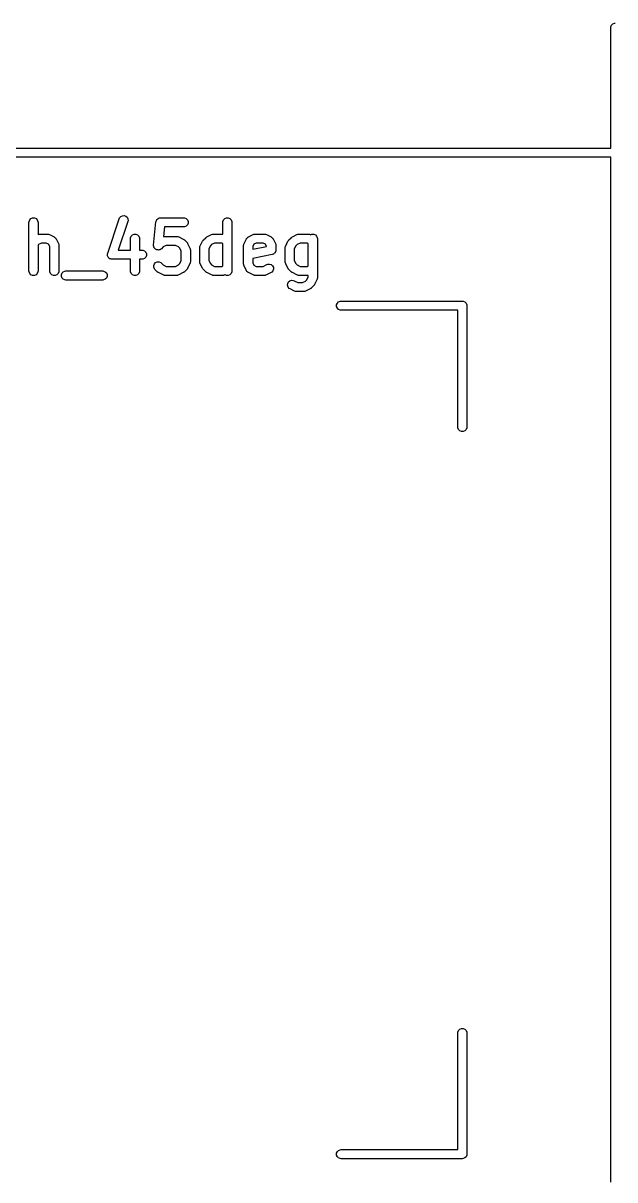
# Model space of a CAD drawing. Extents: x 13 to 301, y -107 to -13.
# Drawn here: x 191.12 to 200.89, y -36.91 to -17.83 of the extents above; entities that cross this region are included whole.
import ezdxf

# ---------------------------------------------------------------- set-up
doc = ezdxf.new("R2010")
doc.units = 0
doc.layers.add('BLACK', color=7, linetype='CONTINUOUS')

msp = doc.modelspace()

# ---------------------------------------------------------------- linework, layer by layer
at = {"layer": 'BLACK', "linetype": 'CONTINUOUS'}
for p, q in [((200.821182, -17.901503), (200.822623, -17.886871)), ((200.821182, -19.890253), (200.821182, -17.901503)), ((200.822623, -17.886871), (200.833822, -17.859835)), ((200.833822, -17.859835), (200.854514, -17.839143)), ((200.854514, -17.839143), (200.88155, -17.827944)), ((200.88155, -17.827944), (200.896182, -17.826503)), ((181.846186, -19.890253), (200.821182, -19.890253)), ((200.821182, -20.040253), (181.921186, -20.040253)), ((200.821182, -36.951503), (200.821182, -20.040253)), ((191.219995, -21.115048), (191.221436, -21.100416)), ((191.219995, -21.915048), (191.219995, -21.115048)), ((191.221436, -21.100416), (191.232635, -21.07338)), ((191.232635, -21.07338), (191.253327, -21.052688)), ((191.253327, -21.052688), (191.280363, -21.041489)), ((191.280363, -21.041489), (191.309627, -21.041489)), ((191.309627, -21.041489), (191.336663, -21.052688)), ((191.336663, -21.052688), (191.357355, -21.07338)), ((191.357355, -21.07338), (191.368554, -21.100416)), ((191.368554, -21.100416), (191.369995, -21.115048)), ((191.369995, -21.115048), (191.369995, -21.317504)), ((192.519082, -21.624664), (192.709559, -21.053236)), ((192.851861, -21.10067), (192.69429, -21.573381)), ((192.709559, -21.053236), (192.715553, -21.039811)), ((192.715553, -21.039811), (192.734727, -21.017704)), ((192.734727, -21.017704), (192.7609, -21.004617)), ((192.7609, -21.004617), (192.79009, -21.002542)), ((192.79009, -21.002542), (192.817853, -21.011796)), ((192.817853, -21.011796), (192.83996, -21.03097)), ((192.83996, -21.03097), (192.853046, -21.057144)), ((192.855121, -21.086334), (192.851861, -21.10067)), ((192.853046, -21.057144), (192.855121, -21.086334)), ((193.27751, -21.488537), (193.315606, -21.107585)), ((193.315606, -21.107585), (193.316675, -21.102252)), ((193.316675, -21.100416), (193.317388, -21.098693)), ((193.316675, -21.102252), (193.316675, -21.100416)), ((193.317388, -21.098693), (193.318496, -21.093169)), ((193.318496, -21.093169), (193.323678, -21.083509)), ((193.323678, -21.083509), (193.327874, -21.07338)), ((193.327874, -21.07338), (193.330545, -21.070708)), ((193.330545, -21.070708), (193.33233, -21.067382)), ((193.33233, -21.067382), (193.340812, -21.060441)), ((193.340812, -21.060441), (193.348566, -21.052688)), ((193.348566, -21.052688), (193.352054, -21.051242)), ((193.352054, -21.051242), (193.354978, -21.048851)), ((193.354978, -21.048851), (193.365475, -21.045683)), ((193.365475, -21.045683), (193.375602, -21.041489)), ((193.375602, -21.041489), (193.381207, -21.040936)), ((193.381207, -21.040936), (193.382994, -21.040398)), ((193.382994, -21.040398), (193.384822, -21.04058)), ((193.384822, -21.04058), (193.390234, -21.040048)), ((193.390234, -21.040048), (193.771186, -21.040048)), ((193.771186, -21.040048), (193.785818, -21.041489)), ((193.785818, -21.041489), (193.812854, -21.052688)), ((193.812854, -21.177408), (193.785818, -21.188607)), ((193.812854, -21.052688), (193.833546, -21.07338)), ((193.833546, -21.156716), (193.812854, -21.177408)), ((193.833546, -21.07338), (193.844745, -21.100416)), ((193.844745, -21.12968), (193.833546, -21.156716)), ((193.844745, -21.100416), (193.844745, -21.12968)), ((194.419996, -21.115048), (194.421437, -21.100416)), ((194.419996, -21.306831), (194.419996, -21.115048)), ((194.421437, -21.100416), (194.432636, -21.07338)), ((194.432636, -21.07338), (194.453328, -21.052688)), ((194.453328, -21.052688), (194.480364, -21.041489)), ((194.480364, -21.041489), (194.509628, -21.041489)), ((194.509628, -21.041489), (194.536664, -21.052688)), ((194.536664, -21.052688), (194.557356, -21.07338)), ((194.557356, -21.07338), (194.568555, -21.100416)), ((194.568555, -21.100416), (194.569996, -21.115048)), ((194.569996, -21.115048), (194.569996, -21.915048)), ((191.369995, -21.317504), (191.375738, -21.314633)), ((191.375738, -21.314633), (191.38947, -21.309378)), ((191.38947, -21.309378), (191.392156, -21.309187)), ((191.392156, -21.309187), (191.394648, -21.308155)), ((191.394648, -21.308155), (191.40928, -21.306714)), ((191.40928, -21.306714), (191.523566, -21.306714)), ((191.523566, -21.306714), (191.538198, -21.308155)), ((191.538198, -21.308155), (191.540686, -21.309185)), ((191.540686, -21.309185), (191.543376, -21.309377)), ((191.543376, -21.309377), (191.557107, -21.314632)), ((191.557107, -21.314632), (191.633298, -21.352728)), ((191.633298, -21.352728), (191.635744, -21.354268)), ((191.635744, -21.354268), (191.636899, -21.354653)), ((191.636899, -21.354653), (191.638337, -21.3559)), ((191.638337, -21.3559), (191.645741, -21.360561)), ((191.645741, -21.360561), (191.6519, -21.367662)), ((191.6519, -21.367662), (191.659007, -21.373826)), ((191.659007, -21.373826), (191.663668, -21.381231)), ((192.896186, -21.381714), (192.897627, -21.367082)), ((192.897627, -21.367082), (192.908826, -21.340046)), ((192.908826, -21.340046), (192.929518, -21.319354)), ((192.929518, -21.319354), (192.956554, -21.308155)), ((192.956554, -21.308155), (192.985818, -21.308155)), ((192.985818, -21.308155), (193.012854, -21.319354)), ((193.012854, -21.319354), (193.033546, -21.340046)), ((193.033546, -21.340046), (193.044745, -21.367082)), ((193.044745, -21.367082), (193.046186, -21.381714)), ((193.458108, -21.190048), (193.442196, -21.349163)), ((193.442196, -21.349163), (193.446615, -21.347473)), ((193.446615, -21.347473), (193.449302, -21.347282)), ((193.449302, -21.347282), (193.451792, -21.346251)), ((193.451792, -21.346251), (193.466424, -21.34481)), ((193.771186, -21.190048), (193.458108, -21.190048)), ((193.466424, -21.34481), (193.6569, -21.34481)), ((193.6569, -21.34481), (193.671532, -21.346251)), ((193.671532, -21.346251), (193.674021, -21.347282)), ((193.674021, -21.347282), (193.676709, -21.347473)), ((193.676709, -21.347473), (193.690441, -21.352728)), ((193.690441, -21.352728), (193.766632, -21.390823)), ((193.785818, -21.188607), (193.771186, -21.190048)), ((194.099106, -21.404872), (194.137201, -21.366777)), ((194.137201, -21.366777), (194.142953, -21.362056)), ((194.142953, -21.362056), (194.14425, -21.360561)), ((194.14425, -21.360561), (194.146505, -21.359141)), ((194.146505, -21.359141), (194.148566, -21.35745)), ((194.148566, -21.35745), (194.150394, -21.356692)), ((194.150394, -21.356692), (194.156692, -21.352728)), ((194.156692, -21.352728), (194.232882, -21.314633)), ((194.232882, -21.314633), (194.246614, -21.309378)), ((194.246614, -21.309378), (194.2493, -21.309187)), ((194.2493, -21.309187), (194.251792, -21.308155)), ((194.251792, -21.308155), (194.266424, -21.306714)), ((194.266424, -21.306714), (194.418805, -21.306714)), ((194.418805, -21.306714), (194.419996, -21.306831)), ((194.812039, -21.381229), (194.8167, -21.373826)), ((194.8167, -21.373826), (194.823803, -21.367665)), ((194.823803, -21.367665), (194.829965, -21.360561)), ((194.829965, -21.360561), (194.83737, -21.355898)), ((194.83737, -21.355898), (194.838807, -21.354653)), ((194.838807, -21.354653), (194.839959, -21.354268)), ((194.839959, -21.354268), (194.842407, -21.352728)), ((194.842407, -21.352728), (194.918597, -21.314633)), ((194.918597, -21.314633), (194.932329, -21.309378)), ((194.932329, -21.309378), (194.935015, -21.309187)), ((194.935015, -21.309187), (194.937507, -21.308155)), ((194.937507, -21.308155), (194.952139, -21.306714)), ((194.952139, -21.306714), (195.10452, -21.306714)), ((195.10452, -21.306714), (195.119152, -21.308155)), ((195.119152, -21.308155), (195.12164, -21.309185)), ((195.12164, -21.309185), (195.12433, -21.309377)), ((195.12433, -21.309377), (195.138061, -21.314632)), ((195.138061, -21.314632), (195.214252, -21.352728)), ((195.214252, -21.352728), (195.216698, -21.354268)), ((195.216698, -21.354268), (195.217853, -21.354653)), ((195.217853, -21.354653), (195.219291, -21.3559)), ((195.219291, -21.3559), (195.226695, -21.360561)), ((195.226695, -21.360561), (195.232854, -21.367662)), ((195.232854, -21.367662), (195.239961, -21.373826)), ((195.239961, -21.373826), (195.244622, -21.381231)), ((195.50863, -21.404872), (195.546725, -21.366777)), ((195.546725, -21.366777), (195.552477, -21.362056)), ((195.552477, -21.362056), (195.553774, -21.360561)), ((195.553774, -21.360561), (195.556029, -21.359141)), ((195.556029, -21.359141), (195.55809, -21.35745)), ((195.55809, -21.35745), (195.559918, -21.356692)), ((195.559918, -21.356692), (195.566216, -21.352728)), ((195.566216, -21.352728), (195.642406, -21.314633)), ((195.642406, -21.314633), (195.656138, -21.309378)), ((195.656138, -21.309378), (195.658824, -21.309187)), ((195.658824, -21.309187), (195.661316, -21.308155)), ((195.661316, -21.308155), (195.675948, -21.306714)), ((195.675948, -21.306714), (195.828329, -21.306714)), ((195.828329, -21.306714), (195.842961, -21.308155)), ((195.842961, -21.308155), (195.845449, -21.309185)), ((195.845449, -21.309185), (195.848139, -21.309377)), ((195.848139, -21.309377), (195.86187, -21.314632)), ((195.86187, -21.314632), (195.867479, -21.317436)), ((195.867479, -21.317436), (195.889888, -21.308155)), ((195.889888, -21.308155), (195.919152, -21.308155)), ((195.919152, -21.308155), (195.946188, -21.319354)), ((195.946188, -21.319354), (195.96688, -21.340046)), ((195.96688, -21.340046), (195.978079, -21.367082)), ((195.978079, -21.367082), (195.97952, -21.381714)), ((191.377516, -21.481449), (191.369995, -21.488971)), ((191.369995, -21.488971), (191.369995, -21.915048)), ((191.426986, -21.456714), (191.377516, -21.481449)), ((191.505861, -21.456714), (191.426986, -21.456714)), ((191.543855, -21.475711), (191.505861, -21.456714)), ((191.562852, -21.513705), (191.543855, -21.475711)), ((191.562852, -21.915048), (191.562852, -21.513705)), ((191.663668, -21.381231), (191.664914, -21.382668)), ((191.664914, -21.382668), (191.665298, -21.383821)), ((191.665298, -21.383821), (191.666839, -21.386269)), ((191.666839, -21.386269), (191.704934, -21.462459)), ((191.704934, -21.462459), (191.710189, -21.476191)), ((191.710189, -21.476191), (191.710379, -21.478878)), ((191.710379, -21.478878), (191.711411, -21.481368)), ((191.711411, -21.481368), (191.712852, -21.496)), ((191.712852, -21.496), (191.712852, -21.915048)), ((192.896186, -21.573381), (192.896186, -21.381714)), ((193.046186, -21.381714), (193.046186, -21.573381)), ((193.277488, -21.50324), (193.27751, -21.488537)), ((193.278579, -21.506855), (193.277488, -21.50324)), ((193.278579, -21.51063), (193.278579, -21.506855)), ((193.282772, -21.520756), (193.278579, -21.51063)), ((193.285941, -21.531256), (193.282772, -21.520756)), ((193.288332, -21.534178), (193.285941, -21.531256)), ((193.289777, -21.537667), (193.288332, -21.534178)), ((193.297531, -21.545421), (193.289777, -21.537667)), ((193.304472, -21.553904), (193.297531, -21.545421)), ((193.307798, -21.555688), (193.304472, -21.553904)), ((193.31047, -21.55836), (193.307798, -21.555688)), ((193.320599, -21.562555), (193.31047, -21.55836)), ((193.330259, -21.567738), (193.320599, -21.562555)), ((193.334017, -21.568113), (193.330259, -21.567738)), ((193.337506, -21.569559), (193.334017, -21.568113)), ((193.376894, -21.565365), (193.366768, -21.569559)), ((193.387394, -21.562197), (193.376894, -21.565365)), ((193.390316, -21.559805), (193.387394, -21.562197)), ((193.393805, -21.558361), (193.390316, -21.559805)), ((193.40517, -21.549034), (193.393805, -21.558361)), ((193.43466, -21.519544), (193.40517, -21.549034)), ((193.484129, -21.49481), (193.43466, -21.519544)), ((193.639195, -21.49481), (193.484129, -21.49481)), ((193.688664, -21.519544), (193.639195, -21.49481)), ((193.709546, -21.540426), (193.688664, -21.519544)), ((193.734281, -21.589895), (193.709546, -21.540426)), ((193.766632, -21.390823), (193.772931, -21.394787)), ((193.772931, -21.394787), (193.774759, -21.395545)), ((193.774759, -21.395545), (193.776815, -21.397233)), ((193.776815, -21.397233), (193.779075, -21.398655)), ((193.779075, -21.398655), (193.780374, -21.400153)), ((193.780374, -21.400153), (193.786124, -21.404872)), ((193.786124, -21.404872), (193.824219, -21.442967)), ((193.824219, -21.442967), (193.828937, -21.448716)), ((193.828937, -21.448716), (193.830436, -21.450016)), ((193.830436, -21.450016), (193.831857, -21.452275)), ((193.831857, -21.452275), (193.833546, -21.454332)), ((193.833546, -21.454332), (193.834303, -21.456159)), ((193.834303, -21.456159), (193.838268, -21.462459)), ((193.838268, -21.462459), (193.876363, -21.53865)), ((193.876363, -21.53865), (193.881618, -21.552382)), ((193.881618, -21.552382), (193.881808, -21.555069)), ((193.881808, -21.555069), (193.88284, -21.557559)), ((193.88284, -21.557559), (193.884281, -21.572191)), ((194.039043, -21.534095), (194.040484, -21.519463)), ((194.039043, -21.762667), (194.039043, -21.534095)), ((194.040484, -21.519463), (194.041514, -21.516974)), ((194.041514, -21.516974), (194.041706, -21.514285)), ((194.041706, -21.514285), (194.046961, -21.500553)), ((194.046961, -21.500553), (194.085057, -21.424364)), ((194.085057, -21.424364), (194.08902, -21.418067)), ((194.08902, -21.418067), (194.089779, -21.416237)), ((194.089779, -21.416237), (194.09147, -21.414175)), ((194.09147, -21.414175), (194.09289, -21.411921)), ((194.09289, -21.411921), (194.094385, -21.410624)), ((194.094385, -21.410624), (194.099106, -21.404872)), ((194.213777, -21.502333), (194.189043, -21.551801)), ((194.189043, -21.551801), (194.189043, -21.744961)), ((194.23466, -21.481449), (194.213777, -21.502333)), ((194.28413, -21.456714), (194.23466, -21.481449)), ((194.4011, -21.456714), (194.28413, -21.456714)), ((194.419996, -21.466162), (194.4011, -21.456714)), ((194.419996, -21.8306), (194.419996, -21.466162)), ((194.762853, -21.496), (194.764294, -21.481368)), ((194.762853, -21.800762), (194.762853, -21.496)), ((194.764294, -21.481368), (194.765324, -21.478879)), ((194.765324, -21.478879), (194.765516, -21.47619)), ((194.765516, -21.47619), (194.770771, -21.462458)), ((194.770771, -21.462458), (194.808867, -21.386269)), ((194.808867, -21.386269), (194.810405, -21.383824)), ((194.810405, -21.383824), (194.810791, -21.382669)), ((194.810791, -21.382669), (194.812039, -21.381229)), ((194.931849, -21.475712), (194.912853, -21.513706)), ((194.912853, -21.556895), (195.142442, -21.510977)), ((194.912853, -21.513706), (194.912853, -21.556895)), ((194.969845, -21.456714), (194.931849, -21.475712)), ((195.086815, -21.456714), (194.969845, -21.456714)), ((195.124809, -21.475711), (195.086815, -21.456714)), ((195.142442, -21.510977), (195.124809, -21.475711)), ((195.244622, -21.381231), (195.245868, -21.382668)), ((195.245868, -21.382668), (195.246252, -21.383821)), ((195.246252, -21.383821), (195.247793, -21.386269)), ((195.247793, -21.386269), (195.285888, -21.462459)), ((195.285888, -21.462459), (195.291143, -21.476191)), ((195.291143, -21.476191), (195.291333, -21.478878)), ((195.291333, -21.478878), (195.292365, -21.481368)), ((195.292365, -21.481368), (195.293806, -21.496)), ((195.293806, -21.496), (195.293806, -21.572191)), ((195.448567, -21.534095), (195.450008, -21.519463)), ((195.448567, -21.762667), (195.448567, -21.534095)), ((195.450008, -21.519463), (195.451038, -21.516974)), ((195.451038, -21.516974), (195.45123, -21.514285)), ((195.45123, -21.514285), (195.456485, -21.500553)), ((195.456485, -21.500553), (195.494581, -21.424364)), ((195.494581, -21.424364), (195.498544, -21.418067)), ((195.498544, -21.418067), (195.499303, -21.416237)), ((195.499303, -21.416237), (195.500994, -21.414175)), ((195.500994, -21.414175), (195.502414, -21.411921)), ((195.502414, -21.411921), (195.503909, -21.410624)), ((195.503909, -21.410624), (195.50863, -21.404872)), ((195.623301, -21.502333), (195.598567, -21.551801)), ((195.598567, -21.551801), (195.598567, -21.744961)), ((195.644184, -21.481449), (195.623301, -21.502333)), ((195.693654, -21.456714), (195.644184, -21.481449)), ((195.810624, -21.456714), (195.693654, -21.456714)), ((195.82952, -21.466162), (195.810624, -21.456714)), ((195.82952, -21.8306), (195.82952, -21.466162)), ((195.97952, -21.381714), (195.97952, -22.029333)), ((192.515822, -21.639001), (192.516674, -21.635254)), ((192.516674, -21.650992), (192.515822, -21.639001)), ((192.516674, -21.633749), (192.517432, -21.631917)), ((192.516674, -21.635254), (192.516674, -21.633749)), ((192.516674, -21.663013), (192.516674, -21.650992)), ((192.517704, -21.665501), (192.516674, -21.663013)), ((192.517432, -21.631917), (192.519082, -21.624664)), ((192.517896, -21.668191), (192.517704, -21.665501)), ((192.523274, -21.678947), (192.517896, -21.668191)), ((192.527873, -21.690049), (192.523274, -21.678947)), ((192.529777, -21.691953), (192.527873, -21.690049)), ((192.530983, -21.694364), (192.529777, -21.691953)), ((192.540065, -21.702241), (192.530983, -21.694364)), ((192.548565, -21.710741), (192.540065, -21.702241)), ((192.551053, -21.711771), (192.548565, -21.710741)), ((192.55309, -21.713538), (192.551053, -21.711771)), ((192.564493, -21.717339), (192.55309, -21.713538)), ((192.575601, -21.72194), (192.564493, -21.717339)), ((192.579427, -21.722316), (192.575601, -21.72194)), ((192.580853, -21.722792), (192.579427, -21.722316)), ((192.582827, -21.722651), (192.580853, -21.722792)), ((192.590233, -21.723381), (192.582827, -21.722651)), ((192.896186, -21.723381), (192.590233, -21.723381)), ((192.69429, -21.573381), (192.896186, -21.573381)), ((192.896186, -21.915048), (192.896186, -21.723381)), ((193.046186, -21.573381), (193.085472, -21.573381)), ((193.085472, -21.723381), (193.046186, -21.723381)), ((193.046186, -21.723381), (193.046186, -21.915048)), ((193.085472, -21.573381), (193.100104, -21.574822)), ((193.100104, -21.72194), (193.085472, -21.723381)), ((193.100104, -21.574822), (193.12714, -21.586021)), ((193.12714, -21.710741), (193.100104, -21.72194)), ((193.12714, -21.586021), (193.147832, -21.606713)), ((193.147832, -21.690049), (193.12714, -21.710741)), ((193.147832, -21.606713), (193.159031, -21.633749)), ((193.159031, -21.663013), (193.147832, -21.690049)), ((193.159031, -21.633749), (193.159031, -21.663013)), ((193.348468, -21.569559), (193.337506, -21.569559)), ((193.359378, -21.57065), (193.348468, -21.569559)), ((193.362994, -21.569559), (193.359378, -21.57065)), ((193.366768, -21.569559), (193.362994, -21.569559)), ((193.709546, -21.79443), (193.734281, -21.744962)), ((193.734281, -21.744962), (193.734281, -21.589895)), ((193.884281, -21.572191), (193.884281, -21.762667)), ((194.189043, -21.744961), (194.213777, -21.794429)), ((195.233514, -21.645735), (194.912853, -21.709866)), ((194.912853, -21.709866), (194.912853, -21.783056)), ((195.24758, -21.641452), (195.233514, -21.645735)), ((195.253685, -21.637363), (195.24758, -21.641452)), ((195.260474, -21.634551), (195.253685, -21.637363)), ((195.265726, -21.629298), (195.260474, -21.634551)), ((195.271894, -21.625168), (195.265726, -21.629298)), ((195.275968, -21.619056), (195.271894, -21.625168)), ((195.281166, -21.613859), (195.275968, -21.619056)), ((195.284007, -21.606998), (195.281166, -21.613859)), ((195.288127, -21.60082), (195.284007, -21.606998)), ((195.289553, -21.593611), (195.288127, -21.60082)), ((195.292365, -21.586823), (195.289553, -21.593611)), ((195.293806, -21.572191), (195.292365, -21.586823)), ((195.598567, -21.744961), (195.623301, -21.794429)), ((191.221436, -21.92968), (191.219995, -21.915048)), ((191.232635, -21.956716), (191.221436, -21.92968)), ((191.368554, -21.92968), (191.357355, -21.956716)), ((191.369995, -21.915048), (191.368554, -21.92968)), ((191.564293, -21.92968), (191.562852, -21.915048)), ((191.575492, -21.956716), (191.564293, -21.92968)), ((191.711411, -21.92968), (191.700212, -21.956716)), ((191.712852, -21.915048), (191.711411, -21.92968)), ((191.75477, -21.976606), (191.765969, -21.94957)), ((191.765969, -21.94957), (191.786661, -21.928878)), ((191.786661, -21.928878), (191.813697, -21.917679)), ((191.813697, -21.917679), (191.828329, -21.916238)), ((191.828329, -21.916238), (192.437852, -21.916238)), ((192.437852, -21.916238), (192.452484, -21.917679)), ((192.452484, -21.917679), (192.47952, -21.928878)), ((192.47952, -21.928878), (192.500212, -21.94957)), ((192.500212, -21.94957), (192.511411, -21.976606)), ((192.897627, -21.92968), (192.896186, -21.915048)), ((192.908826, -21.956716), (192.897627, -21.92968)), ((193.044745, -21.92968), (193.033546, -21.956716)), ((193.046186, -21.915048), (193.044745, -21.92968)), ((193.278579, -21.824226), (193.289778, -21.797189)), ((193.278579, -21.853488), (193.278579, -21.824226)), ((193.289778, -21.880525), (193.278579, -21.853488)), ((193.289778, -21.797189), (193.31047, -21.776497)), ((193.299105, -21.89189), (193.289778, -21.880525)), ((193.337201, -21.929986), (193.299105, -21.89189)), ((193.31047, -21.776497), (193.337507, -21.765298)), ((193.342951, -21.934706), (193.337201, -21.929986)), ((193.337507, -21.765298), (193.366769, -21.765298)), ((193.34425, -21.936203), (193.342951, -21.934706)), ((193.346504, -21.937622), (193.34425, -21.936203)), ((193.348566, -21.939314), (193.346504, -21.937622)), ((193.350398, -21.940072), (193.348566, -21.939314)), ((193.356693, -21.944035), (193.350398, -21.940072)), ((193.432883, -21.98213), (193.356693, -21.944035)), ((193.366769, -21.765298), (193.393806, -21.776497)), ((193.393806, -21.776497), (193.405171, -21.785824)), ((193.405171, -21.785824), (193.434661, -21.815314)), ((193.434661, -21.815314), (193.484129, -21.840048)), ((193.484129, -21.840048), (193.639195, -21.840048)), ((193.639195, -21.840048), (193.688663, -21.815314)), ((193.688663, -21.815314), (193.709546, -21.79443)), ((193.766632, -21.944035), (193.690441, -21.98213)), ((193.772931, -21.94007), (193.766632, -21.944035)), ((193.774759, -21.939313), (193.772931, -21.94007)), ((193.776815, -21.937625), (193.774759, -21.939313)), ((193.779075, -21.936203), (193.776815, -21.937625)), ((193.780375, -21.934703), (193.779075, -21.936203)), ((193.786125, -21.929985), (193.780375, -21.934703)), ((193.82422, -21.891889), (193.786125, -21.929985)), ((193.828937, -21.88614), (193.82422, -21.891889)), ((193.830436, -21.884841), (193.828937, -21.88614)), ((193.831857, -21.882582), (193.830436, -21.884841)), ((193.833547, -21.880524), (193.831857, -21.882582)), ((193.834304, -21.878694), (193.833547, -21.880524)), ((193.838268, -21.872398), (193.834304, -21.878694)), ((193.876363, -21.796208), (193.838268, -21.872398)), ((193.881618, -21.782476), (193.876363, -21.796208)), ((193.881808, -21.779788), (193.881618, -21.782476)), ((193.88284, -21.777299), (193.881808, -21.779788)), ((193.884281, -21.762667), (193.88284, -21.777299)), ((194.040484, -21.777299), (194.039043, -21.762667)), ((194.041514, -21.779787), (194.040484, -21.777299)), ((194.041706, -21.782477), (194.041514, -21.779787)), ((194.046961, -21.796209), (194.041706, -21.782477)), ((194.085057, -21.872398), (194.046961, -21.796209)), ((194.089019, -21.878692), (194.085057, -21.872398)), ((194.089778, -21.880524), (194.089019, -21.878692)), ((194.091471, -21.882587), (194.089778, -21.880524)), ((194.09289, -21.884841), (194.091471, -21.882587)), ((194.094384, -21.886137), (194.09289, -21.884841)), ((194.099105, -21.891889), (194.094384, -21.886137)), ((194.1372, -21.929985), (194.099105, -21.891889)), ((194.142951, -21.934705), (194.1372, -21.929985)), ((194.14425, -21.936203), (194.142951, -21.934705)), ((194.146505, -21.937622), (194.14425, -21.936203)), ((194.148565, -21.939313), (194.146505, -21.937622)), ((194.150395, -21.940071), (194.148565, -21.939313)), ((194.156693, -21.944035), (194.150395, -21.940071)), ((194.232883, -21.98213), (194.156693, -21.944035)), ((194.213777, -21.794429), (194.234661, -21.815314)), ((194.234661, -21.815314), (194.284129, -21.840048)), ((194.284129, -21.840048), (194.4011, -21.840048)), ((194.4011, -21.840048), (194.419996, -21.8306)), ((194.568555, -21.92968), (194.557356, -21.956716)), ((194.569996, -21.915048), (194.568555, -21.92968)), ((194.764294, -21.815394), (194.762853, -21.800762)), ((194.765324, -21.817882), (194.764294, -21.815394)), ((194.765516, -21.820572), (194.765324, -21.817882)), ((194.770771, -21.834303), (194.765516, -21.820572)), ((194.808867, -21.910494), (194.770771, -21.834303)), ((194.810407, -21.91294), (194.808867, -21.910494)), ((194.810792, -21.914095), (194.810407, -21.91294)), ((194.812039, -21.915533), (194.810792, -21.914095)), ((194.8167, -21.922937), (194.812039, -21.915533)), ((194.823801, -21.929096), (194.8167, -21.922937)), ((194.829965, -21.936203), (194.823801, -21.929096)), ((194.83737, -21.940864), (194.829965, -21.936203)), ((194.838807, -21.94211), (194.83737, -21.940864)), ((194.83996, -21.942494), (194.838807, -21.94211)), ((194.842408, -21.944035), (194.83996, -21.942494)), ((194.918598, -21.98213), (194.842408, -21.944035)), ((194.912853, -21.783056), (194.93185, -21.821051)), ((194.93185, -21.821051), (194.969844, -21.840048)), ((194.969844, -21.840048), (195.086815, -21.840048)), ((195.086815, -21.840048), (195.14717, -21.809871)), ((195.214252, -21.944035), (195.138061, -21.98213)), ((195.14717, -21.809871), (195.160902, -21.804616)), ((195.160902, -21.804616), (195.190092, -21.802542)), ((195.190092, -21.802542), (195.217853, -21.811796)), ((195.226695, -21.936203), (195.214252, -21.944035)), ((195.217853, -21.811796), (195.239961, -21.830969)), ((195.245868, -21.914095), (195.226695, -21.936203)), ((195.239961, -21.830969), (195.253048, -21.857144)), ((195.255122, -21.886334), (195.245868, -21.914095)), ((195.253048, -21.857144), (195.255122, -21.886334)), ((195.450008, -21.777299), (195.448567, -21.762667)), ((195.451038, -21.779787), (195.450008, -21.777299)), ((195.45123, -21.782477), (195.451038, -21.779787)), ((195.456485, -21.796209), (195.45123, -21.782477)), ((195.494581, -21.872398), (195.456485, -21.796209)), ((195.498543, -21.878692), (195.494581, -21.872398)), ((195.499302, -21.880524), (195.498543, -21.878692)), ((195.500995, -21.882587), (195.499302, -21.880524)), ((195.502414, -21.884841), (195.500995, -21.882587)), ((195.503908, -21.886137), (195.502414, -21.884841)), ((195.508629, -21.891889), (195.503908, -21.886137)), ((195.546724, -21.929985), (195.508629, -21.891889)), ((195.552475, -21.934705), (195.546724, -21.929985)), ((195.553774, -21.936203), (195.552475, -21.934705)), ((195.556029, -21.937622), (195.553774, -21.936203)), ((195.558089, -21.939313), (195.556029, -21.937622)), ((195.559919, -21.940071), (195.558089, -21.939313)), ((195.566217, -21.944035), (195.559919, -21.940071)), ((195.642407, -21.98213), (195.566217, -21.944035)), ((195.623301, -21.794429), (195.644185, -21.815314)), ((195.644185, -21.815314), (195.693653, -21.840048)), ((195.693653, -21.840048), (195.810624, -21.840048)), ((195.810624, -21.840048), (195.82952, -21.8306)), ((191.253327, -21.977408), (191.232635, -21.956716)), ((191.280363, -21.988607), (191.253327, -21.977408)), ((191.309627, -21.988607), (191.280363, -21.988607)), ((191.336663, -21.977408), (191.309627, -21.988607)), ((191.357355, -21.956716), (191.336663, -21.977408)), ((191.596184, -21.977408), (191.575492, -21.956716)), ((191.62322, -21.988607), (191.596184, -21.977408)), ((191.652484, -21.988607), (191.62322, -21.988607)), ((191.67952, -21.977408), (191.652484, -21.988607)), ((191.700212, -21.956716), (191.67952, -21.977408)), ((191.75477, -22.00587), (191.75477, -21.976606)), ((191.765969, -22.032906), (191.75477, -22.00587)), ((191.786661, -22.053598), (191.765969, -22.032906)), ((191.813697, -22.064797), (191.786661, -22.053598)), ((191.828329, -22.066238), (191.813697, -22.064797)), ((192.437852, -22.066238), (191.828329, -22.066238)), ((192.452484, -22.064797), (192.437852, -22.066238)), ((192.47952, -22.053598), (192.452484, -22.064797)), ((192.500212, -22.032906), (192.47952, -22.053598)), ((192.511411, -22.00587), (192.500212, -22.032906)), ((192.511411, -21.976606), (192.511411, -22.00587)), ((192.929518, -21.977408), (192.908826, -21.956716)), ((192.956554, -21.988607), (192.929518, -21.977408)), ((192.985818, -21.988607), (192.956554, -21.988607)), ((193.012854, -21.977408), (192.985818, -21.988607)), ((193.033546, -21.956716), (193.012854, -21.977408)), ((193.446615, -21.987385), (193.432883, -21.98213)), ((193.449302, -21.987575), (193.446615, -21.987385)), ((193.451792, -21.988607), (193.449302, -21.987575)), ((193.466424, -21.990048), (193.451792, -21.988607)), ((193.6569, -21.990048), (193.466424, -21.990048)), ((193.671532, -21.988607), (193.6569, -21.990048)), ((193.674021, -21.987575), (193.671532, -21.988607)), ((193.676709, -21.987385), (193.674021, -21.987575)), ((193.690441, -21.98213), (193.676709, -21.987385)), ((194.246615, -21.987385), (194.232883, -21.98213)), ((194.249302, -21.987575), (194.246615, -21.987385)), ((194.251792, -21.988607), (194.249302, -21.987575)), ((194.266424, -21.990048), (194.251792, -21.988607)), ((194.418805, -21.990048), (194.266424, -21.990048)), ((194.433437, -21.988607), (194.418805, -21.990048)), ((194.435926, -21.987575), (194.433437, -21.988607)), ((194.438614, -21.987385), (194.435926, -21.987575)), ((194.452346, -21.98213), (194.438614, -21.987385)), ((194.457956, -21.979325), (194.452346, -21.98213)), ((194.480364, -21.988607), (194.457956, -21.979325)), ((194.509628, -21.988607), (194.480364, -21.988607)), ((194.536664, -21.977408), (194.509628, -21.988607)), ((194.557356, -21.956716), (194.536664, -21.977408)), ((194.93233, -21.987385), (194.918598, -21.98213)), ((194.935017, -21.987575), (194.93233, -21.987385)), ((194.937507, -21.988607), (194.935017, -21.987575)), ((194.952139, -21.990048), (194.937507, -21.988607)), ((195.10452, -21.990048), (194.952139, -21.990048)), ((195.119152, -21.988607), (195.10452, -21.990048)), ((195.121641, -21.987575), (195.119152, -21.988607)), ((195.124329, -21.987385), (195.121641, -21.987575)), ((195.138061, -21.98213), (195.124329, -21.987385)), ((195.487252, -22.153), (195.489326, -22.12381)), ((195.489326, -22.12381), (195.502413, -22.097635)), ((195.502413, -22.097635), (195.524521, -22.078462)), ((195.524521, -22.078462), (195.552282, -22.069208)), ((195.552282, -22.069208), (195.581472, -22.071282)), ((195.581472, -22.071282), (195.595204, -22.076537)), ((195.595204, -22.076537), (195.655558, -22.106714)), ((195.656139, -21.987385), (195.642407, -21.98213)), ((195.655558, -22.106714), (195.734434, -22.106714)), ((195.658826, -21.987575), (195.656139, -21.987385)), ((195.661316, -21.988607), (195.658826, -21.987575)), ((195.675948, -21.990048), (195.661316, -21.988607)), ((195.828329, -21.990048), (195.675948, -21.990048)), ((195.734434, -22.106714), (195.783902, -22.081979)), ((195.783902, -22.081979), (195.804786, -22.061096)), ((195.804786, -22.061096), (195.82952, -22.011628)), ((195.82952, -21.98993), (195.828329, -21.990048)), ((195.82952, -22.011628), (195.82952, -21.98993)), ((195.933507, -22.139065), (195.929543, -22.145362)), ((195.971602, -22.062874), (195.933507, -22.139065)), ((195.976857, -22.049142), (195.971602, -22.062874)), ((195.977047, -22.046454), (195.976857, -22.049142)), ((195.978079, -22.043965), (195.977047, -22.046454)), ((195.97952, -22.029333), (195.978079, -22.043965)), ((195.496506, -22.180761), (195.487252, -22.153)), ((195.515679, -22.202869), (195.496506, -22.180761)), ((195.528122, -22.210701), (195.515679, -22.202869)), ((195.604312, -22.248796), (195.528122, -22.210701)), ((195.618044, -22.254051), (195.604312, -22.248796)), ((195.620731, -22.254241), (195.618044, -22.254051)), ((195.623221, -22.255273), (195.620731, -22.254241)), ((195.637853, -22.256714), (195.623221, -22.255273)), ((195.752139, -22.256714), (195.637853, -22.256714)), ((195.766771, -22.255273), (195.752139, -22.256714)), ((195.76926, -22.254241), (195.766771, -22.255273)), ((195.771948, -22.254051), (195.76926, -22.254241)), ((195.78568, -22.248796), (195.771948, -22.254051)), ((195.86187, -22.210701), (195.78568, -22.248796)), ((195.868166, -22.206737), (195.86187, -22.210701)), ((195.869996, -22.20598), (195.868166, -22.206737)), ((195.872054, -22.20429), (195.869996, -22.20598)), ((195.874313, -22.202869), (195.872054, -22.20429)), ((195.875612, -22.20137), (195.874313, -22.202869)), ((195.881361, -22.196653), (195.875612, -22.20137)), ((195.919457, -22.158558), (195.881361, -22.196653)), ((195.924177, -22.152806), (195.919457, -22.158558)), ((195.925675, -22.151508), (195.924177, -22.152806)), ((195.927094, -22.149252), (195.925675, -22.151508)), ((195.928785, -22.147193), (195.927094, -22.149252)), ((195.929543, -22.145362), (195.928785, -22.147193)), ((196.297627, -22.475621), (196.308826, -22.448585)), ((196.297627, -22.504885), (196.297627, -22.475621)), ((196.308826, -22.531921), (196.297627, -22.504885)), ((196.308826, -22.448585), (196.329518, -22.427893)), ((196.329518, -22.427893), (196.356554, -22.416694)), ((196.356554, -22.416694), (196.371186, -22.415253)), ((196.371186, -22.415253), (198.371186, -22.415253)), ((198.371186, -22.415253), (198.385818, -22.416694)), ((198.385818, -22.416694), (198.412854, -22.427893)), ((198.412854, -22.427893), (198.433546, -22.448585)), ((198.433546, -22.448585), (198.444745, -22.475621)), ((198.444745, -22.475621), (198.446186, -22.490253)), ((198.446186, -22.490253), (198.446186, -24.490254)), ((196.329518, -22.552613), (196.308826, -22.531921)), ((196.356554, -22.563812), (196.329518, -22.552613)), ((196.371186, -22.565253), (196.356554, -22.563812)), ((198.296186, -22.565253), (196.371186, -22.565253)), ((198.296186, -24.490254), (198.296186, -22.565253)), ((198.297627, -24.504886), (198.296186, -24.490254)), ((198.308826, -24.531922), (198.297627, -24.504886)), ((198.329518, -24.552614), (198.308826, -24.531922)), ((198.356554, -24.563813), (198.329518, -24.552614)), ((198.385818, -24.563813), (198.356554, -24.563813)), ((198.412854, -24.552614), (198.385818, -24.563813)), ((198.433546, -24.531922), (198.412854, -24.552614)), ((198.444745, -24.504886), (198.433546, -24.531922)), ((198.446186, -24.490254), (198.444745, -24.504886)), ((198.296186, -34.490253), (198.297627, -34.475621)), ((198.296186, -36.415253), (198.296186, -34.490253)), ((198.297627, -34.475621), (198.308826, -34.448585)), ((198.308826, -34.448585), (198.329518, -34.427893)), ((198.329518, -34.427893), (198.356554, -34.416694)), ((198.356554, -34.416694), (198.385818, -34.416694)), ((198.385818, -34.416694), (198.412854, -34.427893)), ((198.412854, -34.427893), (198.433546, -34.448585)), ((198.433546, -34.448585), (198.444745, -34.475621)), ((198.444745, -34.475621), (198.446186, -34.490253)), ((198.446186, -34.490253), (198.446186, -36.490253)), ((196.297626, -36.475621), (196.308825, -36.448585)), ((196.308825, -36.448585), (196.329517, -36.427893)), ((196.329517, -36.427893), (196.356553, -36.416694)), ((196.356553, -36.416694), (196.371185, -36.415253)), ((196.371185, -36.415253), (198.296186, -36.415253)), ((196.297626, -36.504885), (196.297626, -36.475621)), ((196.308825, -36.531921), (196.297626, -36.504885)), ((196.329517, -36.552613), (196.308825, -36.531921)), ((196.356553, -36.563812), (196.329517, -36.552613)), ((196.371185, -36.565253), (196.356553, -36.563812)), ((198.371186, -36.565253), (196.371185, -36.565253)), ((198.385818, -36.563812), (198.371186, -36.565253)), ((198.412854, -36.552613), (198.385818, -36.563812)), ((198.433546, -36.531921), (198.412854, -36.552613)), ((198.444745, -36.504885), (198.433546, -36.531921)), ((198.446186, -36.490253), (198.444745, -36.504885))]:
    msp.add_line(p, q, dxfattribs=at)

doc.saveas('drawing.dxf')
